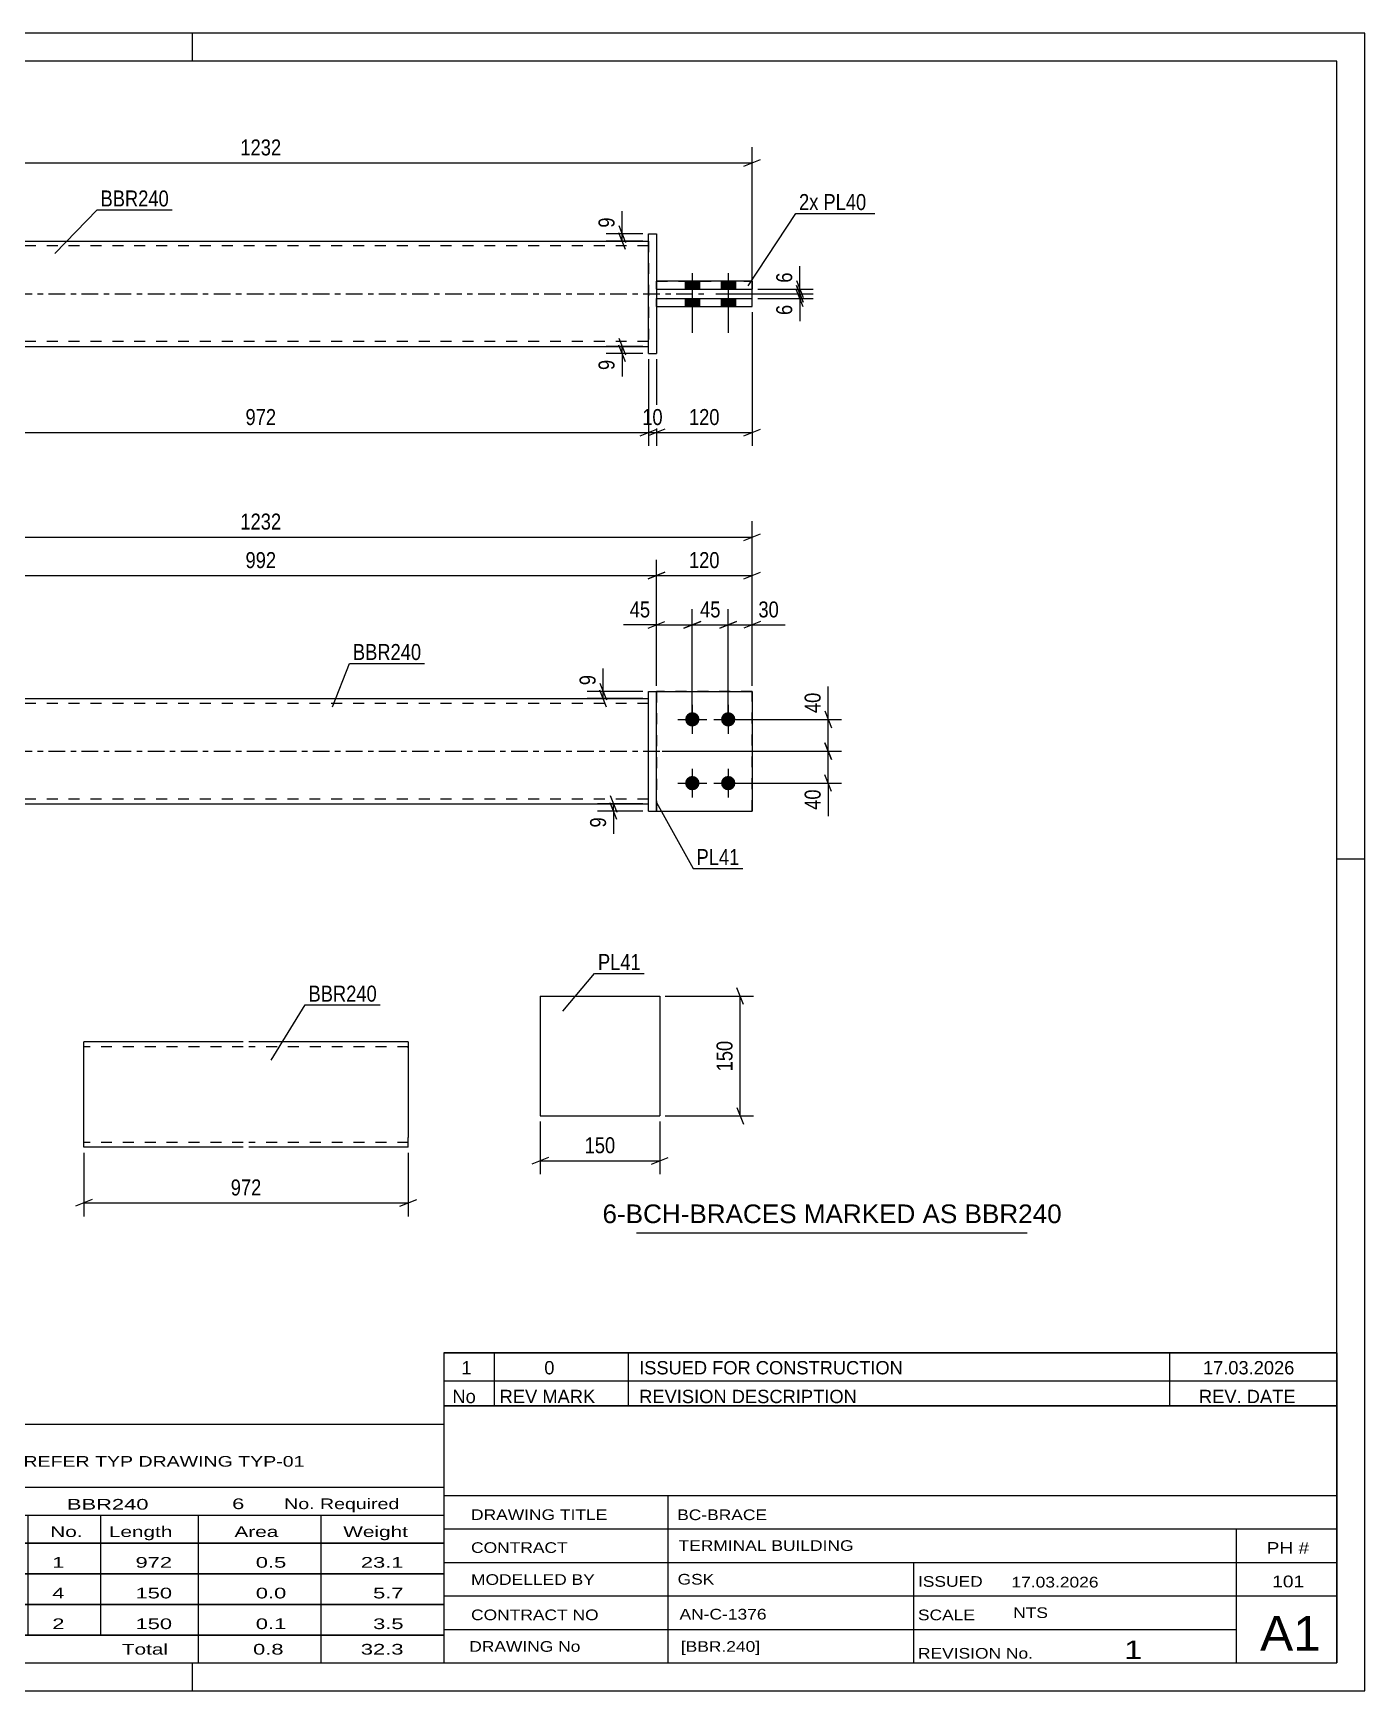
# Model space of a CAD drawing. Header units: millimetres. Extents: x 0 to 420, y 0 to 297.
# Drawn here: x 181.4 to 420, y 0 to 297 of the extents above; entities that cross this region are included whole.
import ezdxf

# ---------------------------------------------------------------- set-up
doc = ezdxf.new("R2010")
doc.units = ezdxf.units.MM
doc.linetypes.add('DXK_LINE_DOT2', pattern=[3.9198, 1.9599, -1.9599])
doc.linetypes.add('DXK_LINE_DOT3', pattern=[5.9187, 2.979, -0.9799, 0.9799, -0.9799])
doc.styles.add('Arial', font='ARIAL.TTF', dxfattribs={"height": 0.2})
doc.styles.add('Arial Narrow', font='ARIALN.TTF', dxfattribs={"height": 0.2})

# ---------------------------------------------------------------- blocks, each defined once
blk = doc.blocks.new('Unknown-581632977-1163')
at = {"color": 5, "linetype": 'Continuous'}
for p, q in [((420, 297), (0, 297)), ((210, 292), (210, 297)), ((420, 0), (420, 297)), ((415, 292), (5, 292)), ((415, 5), (415, 292)), ((420, 149), (415, 149)), ((5, 5), (415, 5)), ((210, 0), (210, 5)), ((0, 0), (420, 0))]:
    blk.add_line(p, q, dxfattribs=at)
blk = doc.blocks.new('Part-581632977-1797 - 1790')
at = {"color": 7, "linetype": 'DXK_LINE_DOT2'}
for p, q in [((310.24, 179.06), (293.1, 179.06)), ((293.1, 179.06), (293.1, 157.63)), ((310.24, 157.63), (310.24, 179.06)), ((293.1, 157.63), (310.24, 157.63))]:
    blk.add_line(p, q, dxfattribs=at)
blk = doc.blocks.new('Bolt-581632977-1799 - 1790')
at = {"linetype": 'Continuous'}
for points in [[(299.52, 175.34, -1), (299.52, 172.77, -1)], [(305.95, 175.34, -1), (305.95, 172.77, -1)], [(299.52, 163.92, -1), (299.52, 161.34, -1)], [(305.95, 163.92, -1), (305.95, 161.34, -1)]]:
    blk.add_hatch(color=1, dxfattribs=at).paths.add_polyline_path(points)
at = {"color": 1, "linetype": 'Continuous'}
for p, q in [((299.52, 176.63), (299.52, 171.49)), ((305.95, 176.63), (305.95, 171.49)), ((296.95, 174.06), (302.1, 174.06)), ((303.38, 174.06), (308.52, 174.06)), ((299.52, 165.2), (299.52, 160.06)), ((305.95, 165.2), (305.95, 160.06)), ((296.95, 162.63), (302.1, 162.63)), ((303.38, 162.63), (308.52, 162.63))]:
    blk.add_line(p, q, dxfattribs=at)
blk = doc.blocks.new('Part-581632977-1804 - 1790')
at = {"color": 2, "linetype": 'Continuous'}
for p, q in [((152.77, 177.77), (291.67, 177.77)), ((152.77, 158.92), (291.67, 158.92))]:
    blk.add_line(p, q, dxfattribs=at)
at = {"color": 7, "linetype": 'DXK_LINE_DOT2'}
for p, q in [((152.77, 158.92), (152.77, 177.77)), ((291.67, 176.92), (152.77, 176.92)), ((291.67, 158.92), (291.67, 177.77)), ((291.67, 159.77), (152.77, 159.77))]:
    blk.add_line(p, q, dxfattribs=at)
at = {"color": 7, "linetype": 'DXK_LINE_DOT3'}
blk.add_line((142.77, 168.34), (301.67, 168.34), dxfattribs=at)
blk = doc.blocks.new('Part-581632977-1809 - 1790')
at = {"color": 2, "linetype": 'Continuous'}
for p, q in [((293.1, 179.06), (310.24, 179.06)), ((310.24, 179.06), (310.24, 157.63)), ((293.1, 157.63), (310.24, 157.63))]:
    blk.add_line(p, q, dxfattribs=at)
at = {"color": 7, "linetype": 'DXK_LINE_DOT2'}
blk.add_line((293.1, 179.06), (293.1, 157.63), dxfattribs=at)
blk = doc.blocks.new('Part-581632977-1829 - 1790')
at = {"color": 2, "linetype": 'Continuous'}
for p, q in [((291.67, 179.06), (293.1, 179.06)), ((291.67, 157.63), (291.67, 179.06)), ((293.1, 157.63), (293.1, 179.06)), ((291.67, 157.63), (291.67, 157.63)), ((291.67, 157.63), (293.1, 157.63))]:
    blk.add_line(p, q, dxfattribs=at)
at = {"color": 7, "linetype": 'DXK_LINE_DOT2'}
for p, q in [((291.67, 179.06), (293.1, 179.06)), ((291.67, 157.63), (293.1, 157.63))]:
    blk.add_line(p, q, dxfattribs=at)
blk = doc.blocks.new('Part-581632977-2128 - 2122')
at = {"color": 2, "linetype": 'Continuous'}
for p, q in [((293.1, 249.45), (310.24, 249.45)), ((293.1, 248.02), (293.1, 249.45)), ((293.1, 248.02), (293.1, 248.02)), ((293.1, 248.02), (310.24, 248.02)), ((310.24, 248.02), (310.24, 249.45))]:
    blk.add_line(p, q, dxfattribs=at)
at = {"color": 7, "linetype": 'DXK_LINE_DOT2'}
for p, q in [((293.1, 249.45), (310.24, 249.45)), ((293.1, 248.02), (310.24, 248.02))]:
    blk.add_line(p, q, dxfattribs=at)
blk = doc.blocks.new('Part-581632977-2133 - 2122')
at = {"color": 2, "linetype": 'Continuous'}
for p, q in [((310.24, 252.59), (293.1, 252.59)), ((293.1, 251.16), (293.1, 252.59)), ((310.24, 252.59), (310.24, 251.16)), ((293.1, 251.16), (293.1, 251.16)), ((293.1, 251.16), (310.24, 251.16))]:
    blk.add_line(p, q, dxfattribs=at)
at = {"color": 7, "linetype": 'DXK_LINE_DOT2'}
for p, q in [((293.1, 252.59), (293.1, 252.59)), ((293.1, 252.59), (310.24, 252.59)), ((310.24, 252.59), (310.24, 252.59)), ((293.1, 251.16), (310.24, 251.16))]:
    blk.add_line(p, q, dxfattribs=at)
blk = doc.blocks.new('Part-581632977-2150 - 2122')
at = {"color": 2, "linetype": 'Continuous'}
for p, q in [((152.77, 259.73), (291.67, 259.73)), ((152.77, 240.88), (291.67, 240.88))]:
    blk.add_line(p, q, dxfattribs=at)
at = {"color": 7, "linetype": 'DXK_LINE_DOT2'}
for p, q in [((152.77, 240.88), (152.77, 259.73)), ((291.67, 258.88), (152.77, 258.88)), ((291.67, 259.73), (291.67, 240.88)), ((291.67, 241.73), (152.77, 241.73))]:
    blk.add_line(p, q, dxfattribs=at)
at = {"color": 7, "linetype": 'DXK_LINE_DOT3'}
blk.add_line((142.77, 250.31), (301.67, 250.31), dxfattribs=at)
blk = doc.blocks.new('Part-581632977-2145 - 2122')
at = {"color": 2, "linetype": 'Continuous'}
for p, q in [((291.67, 261.02), (291.67, 261.02)), ((291.67, 239.59), (291.67, 261.02)), ((291.67, 261.02), (293.1, 261.02)), ((293.1, 261.02), (293.1, 261.02)), ((293.1, 261.02), (293.1, 239.59)), ((291.67, 239.59), (293.1, 239.59)), ((291.67, 239.59), (291.67, 239.59)), ((293.1, 239.59), (293.1, 239.59))]:
    blk.add_line(p, q, dxfattribs=at)
at = {"color": 7, "linetype": 'DXK_LINE_DOT2'}
for p, q in [((291.67, 261.02), (291.67, 261.02)), ((291.67, 261.02), (293.1, 261.02)), ((291.67, 239.59), (293.1, 239.59))]:
    blk.add_line(p, q, dxfattribs=at)
blk = doc.blocks.new('Bolt-581632977-2151 - 2122')
at = {"linetype": 'Continuous'}
for points in [[(300.81, 252.59), (298.24, 252.59), (298.24, 251.16), (300.81, 251.16)], [(300.81, 252.59), (298.24, 252.59), (298.24, 251.16), (300.81, 251.16)], [(307.24, 252.59), (304.67, 252.59), (304.67, 251.16), (307.24, 251.16)], [(307.24, 252.59), (304.67, 252.59), (304.67, 251.16), (307.24, 251.16)], [(300.81, 249.45), (298.24, 249.45), (298.24, 248.02), (300.81, 248.02)], [(300.81, 249.45), (298.24, 249.45), (298.24, 248.02), (300.81, 248.02)], [(307.24, 249.45), (304.67, 249.45), (304.67, 248.02), (307.24, 248.02)], [(307.24, 249.45), (304.67, 249.45), (304.67, 248.02), (307.24, 248.02)]]:
    blk.add_hatch(color=1, dxfattribs=at).paths.add_polyline_path(points)
at = {"color": 1, "linetype": 'Continuous'}
for p, q in [((298.24, 252.59), (298.24, 251.16)), ((298.24, 252.59), (298.24, 251.16)), ((299.52, 254.02), (299.52, 243.31)), ((299.52, 254.02), (299.52, 243.31)), ((300.81, 252.59), (300.81, 251.16)), ((300.81, 252.59), (300.81, 251.16)), ((304.67, 252.59), (304.67, 251.16)), ((304.67, 252.59), (304.67, 251.16)), ((305.95, 254.02), (305.95, 243.31)), ((305.95, 254.02), (305.95, 243.31)), ((307.24, 252.59), (307.24, 251.16)), ((307.24, 252.59), (307.24, 251.16)), ((298.24, 249.45), (298.24, 248.02)), ((298.24, 249.45), (298.24, 248.02)), ((300.81, 249.45), (300.81, 248.02)), ((300.81, 249.45), (300.81, 248.02)), ((304.67, 249.45), (304.67, 248.02)), ((304.67, 249.45), (304.67, 248.02)), ((307.24, 249.45), (307.24, 248.02)), ((307.24, 249.45), (307.24, 248.02))]:
    blk.add_line(p, q, dxfattribs=at)
blk = doc.blocks.new('Part-581632977-1389 - 1373')
at = {"color": 2, "linetype": 'Continuous'}
for p, q in [((272.25, 124.44), (272.25, 103.01)), ((272.25, 124.44), (293.68, 124.44)), ((293.68, 124.44), (293.68, 103.01)), ((272.25, 103.01), (293.68, 103.01))]:
    blk.add_line(p, q, dxfattribs=at)
blk = doc.blocks.new('Part-581632977-1273 - 1255')
at = {"color": 2, "linetype": 'Continuous'}
for p, q in [((219.07, 116.27), (190.5, 116.27)), ((190.5, 97.54), (190.5, 116.27)), ((248.64, 116.27), (220.07, 116.27)), ((248.64, 116.27), (248.64, 99.12)), ((248.64, 97.41), (248.64, 99.12)), ((190.5, 97.41), (190.5, 97.54)), ((219.07, 97.41), (190.5, 97.41)), ((248.64, 97.41), (220.07, 97.41))]:
    blk.add_line(p, q, dxfattribs=at)
at = {"color": 7, "linetype": 'DXK_LINE_DOT2'}
for p, q in [((219.07, 115.41), (190.5, 115.41)), ((248.64, 115.41), (220.07, 115.41)), ((248.64, 115.41), (248.64, 115.34)), ((248.64, 115.34), (248.64, 115.41)), ((248.64, 115.21), (248.64, 115.34)), ((248.64, 115.34), (248.64, 115.21)), ((190.5, 98.27), (190.5, 98.33)), ((219.07, 98.27), (190.5, 98.27)), ((248.64, 98.27), (220.07, 98.27)), ((248.64, 98.33), (248.64, 98.8)), ((248.64, 98.27), (248.64, 98.33))]:
    blk.add_line(p, q, dxfattribs=at)
blk = doc.blocks.new('StraightDimension-581632977-2017 - 1790')
at = {"color": 7, "linetype": 'Continuous'}
for p, q in [((134.2, 180.06), (134.2, 209.56)), ((310.24, 180.06), (310.24, 209.56)), ((135.7, 207.31), (132.7, 206.11)), ((134.2, 206.71), (310.24, 206.71)), ((308.74, 206.11), (311.74, 207.31))]:
    blk.add_line(p, q, dxfattribs=at)
at = {"color": 0}
blk.add_wipeout([(226.48, 207.46), (226.48, 211.66), (217.96, 211.66), (217.96, 207.46)], dxfattribs=at)
at = {"color": 3, "style": 'Arial Narrow'}
blk.add_text('1232', height=2.863, dxfattribs=at).set_placement((218.56, 208.06))
blk = doc.blocks.new('StraightDimension-581632977-1836 - 1790')
at = {"color": 7, "linetype": 'Continuous'}
for p, q in [((290.67, 179.06), (280.69, 179.06)), ((282.94, 180.56), (284.14, 177.56)), ((284.14, 176.27), (282.94, 179.27)), ((283.54, 177.77), (283.54, 179.06)), ((290.67, 177.77), (280.69, 177.77))]:
    blk.add_line(p, q, dxfattribs=at)
at = {"color": 0}
blk.add_wipeout([(282.79, 182.61), (278.59, 182.61), (278.59, 179.58), (282.79, 179.58)], dxfattribs=at)
at = {"color": 7, "linetype": 'Continuous'}
blk.add_line((283.54, 179.06), (283.54, 183.14), dxfattribs=at)
blk.add_line((283.54, 179.06), (283.54, 183.14), dxfattribs=at)
at = {"color": 3, "style": 'Arial Narrow'}
blk.add_text('9', height=2.86, rotation=90.0002, dxfattribs=at).set_placement((282.19, 180.18))
blk = doc.blocks.new('StraightDimension-581632977-2037 - 1790')
at = {"color": 7, "linetype": 'Continuous'}
for p, q in [((293.1, 180.06), (293.1, 193.82)), ((299.52, 175.06), (299.52, 193.82)), ((291.6, 190.37), (294.6, 191.57)), ((293.1, 190.97), (299.52, 190.97)), ((301.02, 191.57), (298.02, 190.37))]:
    blk.add_line(p, q, dxfattribs=at)
at = {"color": 0}
blk.add_wipeout([(292.57, 191.72), (292.57, 195.92), (287.71, 195.92), (287.71, 191.72)], dxfattribs=at)
at = {"color": 7, "linetype": 'Continuous'}
blk.add_line((293.1, 190.97), (287.19, 190.97), dxfattribs=at)
blk.add_line((293.1, 190.97), (287.19, 190.97), dxfattribs=at)
at = {"color": 3, "style": 'Arial Narrow'}
blk.add_text('45', height=2.863, dxfattribs=at).set_placement((288.31, 192.32))
blk = doc.blocks.new('StraightDimension-581632977-1845 - 1790')
at = {"color": 7, "linetype": 'Continuous'}
for p, q in [((284.81, 160.42), (286.01, 157.42)), ((290.67, 158.92), (282.56, 158.92)), ((290.67, 157.63), (282.56, 157.63)), ((286.01, 156.13), (284.81, 159.13)), ((285.41, 157.63), (285.41, 158.92))]:
    blk.add_line(p, q, dxfattribs=at)
at = {"color": 0}
blk.add_wipeout([(284.66, 157.11), (280.46, 157.11), (280.46, 154.08), (284.66, 154.08)], dxfattribs=at)
at = {"color": 7, "linetype": 'Continuous'}
blk.add_line((285.41, 157.63), (285.41, 153.55), dxfattribs=at)
blk.add_line((285.41, 157.63), (285.41, 153.55), dxfattribs=at)
at = {"color": 3, "style": 'Arial Narrow'}
blk.add_text('9', height=2.86, rotation=90.0002, dxfattribs=at).set_placement((284.06, 154.68))
blk = doc.blocks.new('StraightDimension-581632977-1948 - 1790')
at = {"color": 7, "linetype": 'Continuous'}
for p, q in [((293.1, 180.06), (293.1, 202.66)), ((310.24, 180.06), (310.24, 202.66)), ((294.6, 200.41), (291.6, 199.21)), ((293.1, 199.81), (310.24, 199.81)), ((308.74, 199.21), (311.74, 200.41))]:
    blk.add_line(p, q, dxfattribs=at)
at = {"color": 0}
blk.add_wipeout([(305.01, 200.56), (305.01, 204.76), (298.32, 204.76), (298.32, 200.56)], dxfattribs=at)
at = {"color": 3, "style": 'Arial Narrow'}
blk.add_text('120', height=2.863, dxfattribs=at).set_placement((298.92, 201.16))
blk = doc.blocks.new('StraightDimension-581632977-1967 - 1790')
at = {"color": 7, "linetype": 'Continuous'}
for p, q in [((151.35, 169.34), (151.35, 202.66)), ((293.1, 180.06), (293.1, 202.66)), ((152.85, 200.41), (149.85, 199.21)), ((151.35, 199.81), (293.1, 199.81)), ((291.6, 199.21), (294.6, 200.41))]:
    blk.add_line(p, q, dxfattribs=at)
at = {"color": 0}
blk.add_wipeout([(225.56, 200.56), (225.56, 204.76), (218.88, 204.76), (218.88, 200.56)], dxfattribs=at)
at = {"color": 3, "style": 'Arial Narrow'}
blk.add_text('992', height=2.863, dxfattribs=at).set_placement((219.48, 201.16))
blk = doc.blocks.new('StraightDimension-581632977-1998 - 1790')
at = {"color": 7, "linetype": 'Continuous'}
for p, q in [((323.26, 175.56), (324.46, 172.56)), ((306.95, 174.06), (326.26, 174.06)), ((323.86, 168.34), (323.86, 174.06)), ((324.46, 166.84), (323.26, 169.84)), ((294.1, 168.34), (326.26, 168.34))]:
    blk.add_line(p, q, dxfattribs=at)
at = {"color": 0}
blk.add_wipeout([(323.11, 179.44), (318.91, 179.44), (318.91, 174.58), (323.11, 174.58)], dxfattribs=at)
at = {"color": 7, "linetype": 'Continuous'}
blk.add_line((323.86, 174.06), (323.86, 179.97), dxfattribs=at)
blk.add_line((323.86, 174.06), (323.86, 179.97), dxfattribs=at)
at = {"color": 3, "style": 'Arial Narrow'}
blk.add_text('40', height=2.863, rotation=90.0002, dxfattribs=at).set_placement((322.51, 175.18))
blk = doc.blocks.new('StraightDimension-581632977-2007 - 1790')
at = {"color": 7, "linetype": 'Continuous'}
for p, q in [((323.26, 169.84), (324.46, 166.84)), ((294.1, 168.34), (326.26, 168.34)), ((323.86, 162.63), (323.86, 168.34)), ((324.46, 161.13), (323.26, 164.13)), ((306.95, 162.63), (326.26, 162.63))]:
    blk.add_line(p, q, dxfattribs=at)
at = {"color": 0}
blk.add_wipeout([(323.11, 162.11), (318.91, 162.11), (318.91, 157.25), (323.11, 157.25)], dxfattribs=at)
at = {"color": 7, "linetype": 'Continuous'}
blk.add_line((323.86, 162.63), (323.86, 156.72), dxfattribs=at)
blk.add_line((323.86, 162.63), (323.86, 156.72), dxfattribs=at)
at = {"color": 3, "style": 'Arial Narrow'}
blk.add_text('40', height=2.863, rotation=90.0002, dxfattribs=at).set_placement((322.51, 157.85))
blk = doc.blocks.new('StraightDimension-581632977-2053 - 1790')
at = {"color": 7, "linetype": 'Continuous'}
for p, q in [((299.52, 175.06), (299.52, 193.82)), ((305.95, 175.06), (305.95, 193.82)), ((298.02, 190.37), (301.02, 191.57)), ((299.52, 190.97), (305.95, 190.97)), ((307.45, 191.57), (304.45, 190.37))]:
    blk.add_line(p, q, dxfattribs=at)
at = {"color": 0}
blk.add_wipeout([(305.17, 191.72), (305.17, 195.92), (300.31, 195.92), (300.31, 191.72)], dxfattribs=at)
at = {"color": 3, "style": 'Arial Narrow'}
blk.add_text('45', height=2.863, dxfattribs=at).set_placement((300.91, 192.32))
blk = doc.blocks.new('StraightDimension-581632977-2066 - 1790')
at = {"color": 7, "linetype": 'Continuous'}
for p, q in [((305.95, 175.06), (305.95, 193.82)), ((310.24, 180.06), (310.24, 193.82)), ((304.45, 190.37), (307.45, 191.57)), ((305.95, 190.97), (310.24, 190.97)), ((311.74, 191.57), (308.74, 190.37))]:
    blk.add_line(p, q, dxfattribs=at)
at = {"color": 0}
blk.add_wipeout([(315.62, 191.72), (315.62, 195.92), (310.76, 195.92), (310.76, 191.72)], dxfattribs=at)
at = {"color": 7, "linetype": 'Continuous'}
blk.add_line((310.24, 190.97), (316.14, 190.97), dxfattribs=at)
blk.add_line((310.24, 190.97), (316.14, 190.97), dxfattribs=at)
at = {"color": 3, "style": 'Arial Narrow'}
blk.add_text('30', height=2.863, dxfattribs=at).set_placement((311.36, 192.32))
blk = doc.blocks.new('StraightDimension-581632977-2228 - 2122')
at = {"color": 7, "linetype": 'Continuous'}
for p, q in [((310.24, 247.02), (310.24, 223.04)), ((293.1, 238.59), (293.1, 223.04)), ((294.6, 226.04), (291.6, 224.84)), ((308.74, 224.84), (311.74, 226.04)), ((293.1, 225.44), (310.24, 225.44))]:
    blk.add_line(p, q, dxfattribs=at)
at = {"color": 0}
blk.add_wipeout([(305.01, 226.19), (305.01, 230.39), (298.32, 230.39), (298.32, 226.19)], dxfattribs=at)
at = {"color": 3, "style": 'Arial Narrow'}
blk.add_text('120', height=2.863, dxfattribs=at).set_placement((298.92, 226.79))
blk = doc.blocks.new('StraightDimension-581632977-2198 - 2122')
at = {"color": 7, "linetype": 'Continuous'}
for p, q in [((303.74, 250.31), (321.17, 250.31)), ((318.17, 251.81), (319.37, 248.81)), ((319.37, 247.95), (318.17, 250.95)), ((318.77, 249.45), (318.77, 250.31)), ((311.24, 249.45), (321.17, 249.45))]:
    blk.add_line(p, q, dxfattribs=at)
at = {"color": 0}
blk.add_wipeout([(318.02, 248.92), (313.82, 248.92), (313.82, 245.9), (318.02, 245.9)], dxfattribs=at)
at = {"color": 7, "linetype": 'Continuous'}
blk.add_line((318.77, 249.45), (318.77, 245.37), dxfattribs=at)
blk.add_line((318.77, 249.45), (318.77, 245.37), dxfattribs=at)
at = {"color": 3, "style": 'Arial Narrow'}
blk.add_text('6', height=2.86, rotation=90.0002, dxfattribs=at).set_placement((317.42, 246.5))
blk = doc.blocks.new('StraightDimension-581632977-2178 - 2122')
at = {"color": 7, "linetype": 'Continuous'}
for p, q in [((286.33, 262.52), (287.53, 259.52)), ((290.67, 261.02), (284.08, 261.02)), ((290.67, 259.73), (284.08, 259.73)), ((287.53, 258.23), (286.33, 261.23)), ((286.93, 259.73), (286.93, 261.02))]:
    blk.add_line(p, q, dxfattribs=at)
at = {"color": 0}
blk.add_wipeout([(286.18, 264.57), (281.98, 264.57), (281.98, 261.55), (286.18, 261.55)], dxfattribs=at)
at = {"color": 7, "linetype": 'Continuous'}
blk.add_line((286.93, 261.02), (286.93, 265.1), dxfattribs=at)
blk.add_line((286.93, 261.02), (286.93, 265.1), dxfattribs=at)
at = {"color": 3, "style": 'Arial Narrow'}
blk.add_text('9', height=2.86, rotation=90.0002, dxfattribs=at).set_placement((285.58, 262.15))
blk = doc.blocks.new('StraightDimension-581632977-2189 - 2122')
at = {"color": 7, "linetype": 'Continuous'}
for p, q in [((318.17, 252.66), (319.37, 249.66)), ((303.74, 250.31), (321.17, 250.31)), ((311.24, 251.16), (321.17, 251.16)), ((319.37, 248.81), (318.17, 251.81)), ((318.77, 250.31), (318.77, 251.16))]:
    blk.add_line(p, q, dxfattribs=at)
at = {"color": 0}
blk.add_wipeout([(318.02, 254.72), (313.82, 254.72), (313.82, 251.69), (318.02, 251.69)], dxfattribs=at)
at = {"color": 7, "linetype": 'Continuous'}
blk.add_line((318.77, 251.16), (318.77, 255.24), dxfattribs=at)
blk.add_line((318.77, 251.16), (318.77, 255.24), dxfattribs=at)
at = {"color": 3, "style": 'Arial Narrow'}
blk.add_text('6', height=2.86, rotation=90.0002, dxfattribs=at).set_placement((317.42, 252.29))
blk = doc.blocks.new('StraightDimension-581632977-2218 - 2122')
at = {"color": 7, "linetype": 'Continuous'}
for p, q in [((290.67, 240.88), (284.08, 240.88)), ((286.33, 242.38), (287.53, 239.38)), ((287.53, 238.09), (286.33, 241.09)), ((286.93, 239.59), (286.93, 240.88)), ((290.67, 239.59), (284.08, 239.59))]:
    blk.add_line(p, q, dxfattribs=at)
at = {"color": 0}
blk.add_wipeout([(286.18, 239.07), (281.98, 239.07), (281.98, 236.04), (286.18, 236.04)], dxfattribs=at)
at = {"color": 7, "linetype": 'Continuous'}
blk.add_line((286.93, 239.59), (286.93, 235.51), dxfattribs=at)
blk.add_line((286.93, 239.59), (286.93, 235.51), dxfattribs=at)
at = {"color": 3, "style": 'Arial Narrow'}
blk.add_text('9', height=2.86, rotation=90.0002, dxfattribs=at).set_placement((285.58, 236.64))
blk = doc.blocks.new('StraightDimension-581632977-2238 - 2122')
at = {"color": 7, "linetype": 'Continuous'}
for p, q in [((291.67, 238.59), (291.67, 223.04)), ((293.1, 238.59), (293.1, 223.04)), ((290.17, 224.84), (293.17, 226.04)), ((294.6, 226.04), (291.6, 224.84)), ((291.67, 225.44), (293.1, 225.44))]:
    blk.add_line(p, q, dxfattribs=at)
at = {"color": 0}
blk.add_wipeout([(294.81, 226.19), (294.81, 230.39), (289.95, 230.39), (289.95, 226.19)], dxfattribs=at)
at = {"color": 3, "style": 'Arial Narrow'}
blk.add_text('10', height=2.863, dxfattribs=at).set_placement((290.55, 226.79))
blk = doc.blocks.new('StraightDimension-581632977-2266 - 2122')
at = {"color": 7, "linetype": 'Continuous'}
for p, q in [((152.77, 238.59), (152.77, 223.04)), ((291.67, 238.59), (291.67, 223.04)), ((154.27, 226.04), (151.27, 224.84)), ((290.17, 224.84), (293.17, 226.04)), ((152.77, 225.44), (291.67, 225.44))]:
    blk.add_line(p, q, dxfattribs=at)
at = {"color": 0}
blk.add_wipeout([(225.56, 226.19), (225.56, 230.39), (218.88, 230.39), (218.88, 226.19)], dxfattribs=at)
at = {"color": 3, "style": 'Arial Narrow'}
blk.add_text('972', height=2.863, dxfattribs=at).set_placement((219.48, 226.79))
blk = doc.blocks.new('StraightDimension-581632977-2275 - 2122')
at = {"color": 7, "linetype": 'Continuous'}
for p, q in [((134.2, 249.02), (134.2, 276.59)), ((310.24, 249.02), (310.24, 276.59)), ((135.7, 274.34), (132.7, 273.14)), ((134.2, 273.74), (310.24, 273.74)), ((308.74, 273.14), (311.74, 274.34))]:
    blk.add_line(p, q, dxfattribs=at)
at = {"color": 0}
blk.add_wipeout([(226.48, 274.49), (226.48, 278.69), (217.96, 278.69), (217.96, 274.49)], dxfattribs=at)
at = {"color": 3, "style": 'Arial Narrow'}
blk.add_text('1232', height=2.863, dxfattribs=at).set_placement((218.56, 275.09))
blk = doc.blocks.new('StraightDimension-581632977-1396 - 1373')
at = {"color": 7, "linetype": 'Continuous'}
for p, q in [((308.67, 122.94), (307.47, 125.94)), ((294.68, 124.44), (310.47, 124.44)), ((308.07, 103.01), (308.07, 124.44)), ((307.47, 104.51), (308.67, 101.51)), ((294.68, 103.01), (310.47, 103.01))]:
    blk.add_line(p, q, dxfattribs=at)
at = {"color": 0}
blk.add_wipeout([(307.32, 117.07), (303.12, 117.07), (303.12, 110.39), (307.32, 110.39)], dxfattribs=at)
at = {"color": 3, "style": 'Arial Narrow'}
blk.add_text('150', height=2.863, rotation=90.0002, dxfattribs=at).set_placement((306.72, 110.99))
blk = doc.blocks.new('StraightDimension-581632977-1391 - 1373')
at = {"color": 7, "linetype": 'Continuous'}
for p, q in [((272.25, 102.01), (272.25, 92.57)), ((293.68, 102.01), (293.68, 92.57)), ((273.75, 95.57), (270.75, 94.37)), ((292.18, 94.37), (295.18, 95.57)), ((272.25, 94.97), (293.68, 94.97))]:
    blk.add_line(p, q, dxfattribs=at)
at = {"color": 0}
blk.add_wipeout([(286.31, 95.72), (286.31, 99.92), (279.63, 99.92), (279.63, 95.72)], dxfattribs=at)
at = {"color": 3, "style": 'Arial Narrow'}
blk.add_text('150', height=2.863, dxfattribs=at).set_placement((280.23, 96.32))
blk = doc.blocks.new('StraightDimension-581632977-1352 - 1255')
at = {"color": 7, "linetype": 'Continuous'}
for p, q in [((190.5, 96.41), (190.5, 85.01)), ((248.64, 96.41), (248.64, 85.01)), ((192, 88.01), (189, 86.81)), ((190.5, 87.41), (248.64, 87.41)), ((247.14, 86.81), (250.14, 88.01))]:
    blk.add_line(p, q, dxfattribs=at)
at = {"color": 0}
blk.add_wipeout([(222.91, 88.16), (222.91, 92.36), (216.23, 92.36), (216.23, 88.16)], dxfattribs=at)
at = {"color": 3, "style": 'Arial Narrow'}
blk.add_text('972', height=2.863, dxfattribs=at).set_placement((216.83, 88.76))
blk = doc.blocks.new('Unknown-581632977-3388')
at = {"color": 7, "linetype": 'Continuous'}
for p, q in [((255, 60.55), (415, 60.55)), ((415, 60.55), (255, 60.55)), ((255, 60.55), (255, 55.55)), ((264, 60.55), (264, 55.55)), ((288, 60.55), (288, 55.55)), ((385, 60.55), (385, 55.55)), ((415, 60.55), (415, 55.55)), ((255, 55.55), (415, 55.55)), ((255, 55.55), (255, 51.05)), ((255, 55.55), (415, 55.55)), ((264, 55.55), (264, 51.05)), ((288, 55.55), (288, 51.05)), ((385, 55.55), (385, 51.05)), ((415, 55.55), (415, 51.05)), ((415, 51.05), (255, 51.05))]:
    blk.add_line(p, q, dxfattribs=at)
at = {"color": 7, "linetype": 'Continuous', "style": 'Arial Narrow'}
for s, height, width, p in [('1', 2.39, 1.196471, (258.16, 56.7)), ('0', 2.39, 1.196471, (273, 56.7)), ('ISSUED FOR CONSTRUCTION', 2.3861, 1.196471, (290, 56.7)), ('17.03.2026', 2.386, 1.196471, (391, 56.7)), ('No', 2.386, 1.2, (256.54, 51.55)), ('REV MARK', 2.386, 1.2, (265, 51.55)), ('REVISION DESCRIPTION', 2.3861, 1.2, (290, 51.55)), ('REV. DATE', 2.386, 1.2, (390.28, 51.55))]:
    blk.add_text(s, height=height, dxfattribs=dict(at, width=width)).set_placement(p)
blk = doc.blocks.new('Unknown-581632977-3387')
at = {"color": 7, "linetype": 'Continuous'}
for p, q in [((255, 51.05), (255, 5)), ((255, 51.05), (415, 51.05)), ((415, 51), (415, 5)), ((255, 35), (415, 35)), ((295.14, 35), (295.14, 5)), ((255, 29), (415, 29)), ((397, 5.05), (397, 29.05)), ((255, 23), (415, 23)), ((339.14, 23), (339.14, 5)), ((255, 17), (415, 17)), ((255, 11), (397, 11)), ((255, 5), (415, 5))]:
    blk.add_line(p, q, dxfattribs=at)
at = {"color": 7, "style": 'Arial Narrow'}
for s, height, width, p in [('DRAWING TITLE', 1.9089, 1.425378, (259.88, 30.61)), ('BC-BRACE', 1.909, 1.425378, (296.81, 30.59)), ('TERMINAL BUILDING', 1.9089, 1.425378, (297.06, 25.07)), ('CONTRACT', 1.909, 1.425378, (259.88, 24.71)), ('MODELLED BY', 1.9089, 1.425378, (259.88, 18.98)), ('GSK', 1.909, 1.425378, (296.88, 19.04)), ('ISSUED', 1.909, 1.425378, (339.94, 18.64)), ('17.03.2026', 1.909, 1.425378, (356.69, 18.52)), ('CONTRACT NO', 1.9089, 1.425378, (259.88, 12.66)), ('AN-C-1376', 1.909, 1.425378, (297.23, 12.78)), ('SCALE', 1.909, 1.425378, (339.94, 12.65)), ('A1', 6.204, 1.25, (401.24, 7.2)), ('DRAWING No', 1.909, 1.425378, (259.56, 7)), ('[BBR.240]', 1.909, 1.425378, (297.46, 6.99)), ('1', 3.34, 1.5, (376.91, 5.68)), ('REVISION No.', 1.9089, 1.425378, (339.94, 5.77))]:
    blk.add_text(s, height=height, dxfattribs=dict(at, width=width)).set_placement(p)
at = {"color": 7, "linetype": 'Continuous', "style": 'Arial Narrow'}
for s, height, width, p in [('PH #', 2.1, 1.42538, (402.4, 24.55)), ('101', 2.1, 1.42538, (403.41, 18.55)), ('NTS', 1.909, 1.425378, (357, 13.05))]:
    blk.add_text(s, height=height, dxfattribs=dict(at, width=width)).set_placement(p)
blk = doc.blocks.new('Unknown-581632977-3389')
at = {"color": 7, "linetype": 'Continuous'}
for p, q in [((95, 47.75), (255, 47.75)), ((95, 36.5), (95, 47.75)), ((255, 47.75), (255, 36.5)), ((95, 36.5), (255, 36.5)), ((95, 36.5), (95, 31.5)), ((255, 36.5), (255, 31.5)), ((95, 31.5), (255, 31.5)), ((95, 31.5), (95, 26.5)), ((119, 31.5), (119, 26.5)), ((154.5, 31.5), (154.5, 26.5)), ((180.5, 31.5), (180.5, 26.5)), ((193.5, 31.5), (193.5, 26.5)), ((211, 31.5), (211, 26.5)), ((233, 31.5), (233, 26.5)), ((255, 31.5), (255, 26.5)), ((95, 26.5), (255, 26.5)), ((95, 26.45), (95, 21.05)), ((95, 26.45), (255, 26.45)), ((119, 26.5), (119, 21)), ((154.5, 26.5), (154.5, 21)), ((180.5, 26.5), (180.5, 21)), ((193.5, 26.5), (193.5, 21)), ((211, 26.5), (211, 21)), ((233, 26.5), (233, 21)), ((255, 26.45), (255, 21.05)), ((95, 21.05), (255, 21.05)), ((95, 20.95), (95, 15.55)), ((95, 20.95), (255, 20.95)), ((119, 21), (119, 15.5)), ((154.5, 21), (154.5, 15.5)), ((180.5, 21), (180.5, 15.5)), ((193.5, 21), (193.5, 15.5)), ((211, 21), (211, 15.5)), ((233, 21), (233, 15.5)), ((255, 20.95), (255, 15.55)), ((95, 15.55), (255, 15.55)), ((95, 15.45), (95, 10.05)), ((95, 15.45), (255, 15.45)), ((119, 15.5), (119, 10)), ((154.5, 15.5), (154.5, 10)), ((180.5, 15.5), (180.5, 10)), ((193.5, 15.5), (193.5, 10)), ((211, 15.5), (211, 10)), ((233, 15.5), (233, 10)), ((255, 15.45), (255, 10.05)), ((95, 10.05), (255, 10.05)), ((95, 10), (255, 10)), ((95, 10), (95, 5)), ((211, 10), (211, 5)), ((233, 10), (233, 5)), ((255, 10), (255, 5)), ((95, 5), (255, 5))]:
    blk.add_line(p, q, dxfattribs=at)
at = {"color": 7, "style": 'Arial Narrow'}
for s, height, width, p in [('GENERAL NOTES & WELD DETAILS :', 2.8633, 1.4, (96.15, 40.06)), ('REFER TYP DRAWING TYP-01', 1.9089, 1.6, (179.7, 40.16)), ("MATERIAL LIST FOR ASSEMBLY MK'D", 1.9089, 1.6, (96.15, 32.56)), ('BBR240', 1.909, 1.794707, (187.48, 32.47)), ('6', 1.91, 1.794707, (217.08, 32.56)), ('No. Required', 1.9089, 1.6, (226.41, 32.56)), ('Mark', 1.909, 1.7, (96.34, 27.5)), ('Profile', 1.909, 1.7, (129.41, 27.5)), ('Material', 1.909, 1.7, (159.54, 27.56)), ('No.', 1.909, 1.7, (184.5, 27.56)), ('Length', 1.909, 1.7, (195, 27.56)), ('Area', 1.909, 1.7, (217.5, 27.56)), ('Weight', 1.909, 1.7, (237, 27.56))]:
    blk.add_text(s, height=height, dxfattribs=dict(at, width=width)).set_placement(p)
at = {"color": 7, "linetype": 'Continuous', "style": 'Arial Narrow'}
for s, height, width, p in [('BBR240', 1.909, 1.794707, (96.5, 22.06)), ('SHS132*6', 1.909, 1.794707, (121, 22.06)), ('E350', 1.909, 1.794707, (160.74, 22.06)), ('1', 1.91, 1.794707, (184.86, 22.06)), ('972', 1.909, 1.794707, (199.77, 22.06)), ('0.5', 1.909, 1.794707, (221.32, 22.06)), ('23.1', 1.909, 1.794707, (240.14, 22.06)), ('PL40', 1.909, 1.794707, (96.5, 16.56)), ('PL10*120', 1.909, 1.794707, (121, 16.56)), ('E350', 1.909, 1.794707, (160.74, 16.56)), ('4', 1.91, 1.794707, (184.86, 16.56)), ('150', 1.909, 1.794707, (199.77, 16.56)), ('0.0', 1.909, 1.794707, (221.32, 16.56)), ('5.7', 1.909, 1.794707, (242.33, 16.56)), ('PL41', 1.909, 1.794707, (96.5, 11.06)), ('PL10*150', 1.909, 1.794707, (121, 11.06)), ('E350', 1.909, 1.794707, (160.74, 11.06)), ('2', 1.91, 1.794707, (184.86, 11.06)), ('150', 1.909, 1.794707, (199.77, 11.06)), ('0.1', 1.909, 1.794707, (221.32, 11.06)), ('3.5', 1.909, 1.794707, (242.33, 11.06)), ('Total', 1.909, 1.7, (197.33, 6.5)), ('0.8', 1.909, 1.794707, (220.83, 6.5)), ('32.3', 1.909, 1.794707, (240.14, 6.5))]:
    blk.add_text(s, height=height, dxfattribs=dict(at, width=width)).set_placement(p)
blk = doc.blocks.new('Unknown-581632977-3390')
at = {"color": 7, "linetype": 'Continuous'}
blk.add_line((289.5, 82.05), (359.5, 82.05), dxfattribs=at)
at = {"color": 7, "style": 'Arial'}
blk.add_text('6-BCH-BRACES MARKED AS BBR240', height=3.3428, dxfattribs=at).set_placement((283.43, 83.8))
blk = doc.blocks.new('Mark-581632977-1800 - 1790')
at = {"color": 0}
blk.add_wipeout([(250.96, 184.69), (250.96, 187.69), (238.72, 187.69), (238.72, 184.69)], dxfattribs=at)
blk.add_wipeout([(250.96, 184.69), (250.96, 187.69), (238.72, 187.69), (238.72, 184.69)], dxfattribs=at)
at = {"color": 30, "linetype": 'Continuous'}
for p, q in [((235.06, 176.32), (238.12, 184.09)), ((238.12, 184.09), (251.56, 184.09))]:
    blk.add_line(p, q, dxfattribs=at)
at = {"color": 3, "style": 'Arial Narrow'}
blk.add_text('BBR240', height=2.863, dxfattribs=at).set_placement((238.72, 184.69))
blk = doc.blocks.new('Mark-581632977-1825 - 1790')
at = {"color": 0}
blk.add_wipeout([(307.95, 147.95), (307.95, 150.95), (300.28, 150.95), (300.28, 147.95)], dxfattribs=at)
blk.add_wipeout([(307.95, 147.95), (307.95, 150.95), (300.28, 150.95), (300.28, 147.95)], dxfattribs=at)
at = {"color": 30, "linetype": 'Continuous'}
for p, q in [((293.1, 159.14), (299.68, 147.35)), ((299.68, 147.35), (308.55, 147.35))]:
    blk.add_line(p, q, dxfattribs=at)
at = {"color": 3, "style": 'Arial Narrow'}
blk.add_text('PL41', height=2.863, dxfattribs=at).set_placement((300.28, 147.95))
blk = doc.blocks.new('Mark-581632977-2146 - 2122')
at = {"color": 0}
blk.add_wipeout([(205.75, 265.95), (205.75, 268.95), (193.51, 268.95), (193.51, 265.95)], dxfattribs=at)
blk.add_wipeout([(205.75, 265.95), (205.75, 268.95), (193.51, 268.95), (193.51, 265.95)], dxfattribs=at)
at = {"color": 30, "linetype": 'Continuous'}
for p, q in [((185.34, 257.52), (192.91, 265.35)), ((192.91, 265.35), (206.35, 265.35))]:
    blk.add_line(p, q, dxfattribs=at)
at = {"color": 3, "style": 'Arial Narrow'}
blk.add_text('BBR240', height=2.863, dxfattribs=at).set_placement((193.51, 265.95))
blk = doc.blocks.new('MarkSet-581632977-2334 - 2122')
at = {"color": 0}
blk.add_wipeout([(322.11, 265.31), (322.11, 268.31), (318.64, 268.31), (318.64, 265.31)], dxfattribs=at)
blk.add_wipeout([(322.11, 265.31), (322.11, 268.31), (318.64, 268.31), (318.64, 265.31)], dxfattribs=at)
at = {"color": 30, "linetype": 'Continuous'}
blk.add_line((309.55, 251.73), (318.04, 264.71), dxfattribs=at)
at = {"color": 0}
blk.add_wipeout([(330.69, 265.31), (330.69, 268.31), (323.01, 268.31), (323.01, 265.31)], dxfattribs=at)
blk.add_wipeout([(330.69, 265.31), (330.69, 268.31), (323.01, 268.31), (323.01, 265.31)], dxfattribs=at)
at = {"color": 30, "linetype": 'Continuous'}
blk.add_line((318.04, 264.71), (332.19, 264.71), dxfattribs=at)
at = {"color": 3, "style": 'Arial Narrow'}
for s, p in [('2x', (318.64, 265.31)), ('PL40', (323.01, 265.31))]:
    blk.add_text(s, height=2.863, dxfattribs=at).set_placement(p)
blk = doc.blocks.new('Mark-581632977-1385 - 1373')
at = {"color": 0}
blk.add_wipeout([(290.3, 129.15), (290.3, 132.15), (282.62, 132.15), (282.62, 129.15)], dxfattribs=at)
blk.add_wipeout([(290.3, 129.15), (290.3, 132.15), (282.62, 132.15), (282.62, 129.15)], dxfattribs=at)
at = {"color": 30, "linetype": 'Continuous'}
for p, q in [((276.35, 121.8), (282.02, 128.55)), ((282.02, 128.55), (290.9, 128.55))]:
    blk.add_line(p, q, dxfattribs=at)
at = {"color": 3, "style": 'Arial Narrow'}
blk.add_text('PL41', height=2.863, dxfattribs=at).set_placement((282.62, 129.15))
blk = doc.blocks.new('Mark-581632977-1268 - 1255')
at = {"color": 0}
blk.add_wipeout([(243.01, 123.48), (243.01, 126.48), (230.77, 126.48), (230.77, 123.48)], dxfattribs=at)
blk.add_wipeout([(243.01, 123.48), (243.01, 126.48), (230.77, 126.48), (230.77, 123.48)], dxfattribs=at)
at = {"color": 30, "linetype": 'Continuous'}
for p, q in [((224.05, 112.97), (230.17, 122.88)), ((230.17, 122.88), (243.61, 122.88))]:
    blk.add_line(p, q, dxfattribs=at)
at = {"color": 3, "style": 'Arial Narrow'}
blk.add_text('BBR240', height=2.863, dxfattribs=at).set_placement((230.77, 123.48))

msp = doc.modelspace()

# ---------------------------------------------------------------- block references
for name in ['Unknown-581632977-1163', 'Part-581632977-2150 - 2122', 'Part-581632977-2145 - 2122', 'Part-581632977-2133 - 2122', 'Bolt-581632977-2151 - 2122', 'Part-581632977-2128 - 2122', 'Part-581632977-1829 - 1790', 'Part-581632977-1797 - 1790', 'Part-581632977-1809 - 1790', 'Part-581632977-1804 - 1790', 'Bolt-581632977-1799 - 1790', 'Part-581632977-1389 - 1373', 'Part-581632977-1273 - 1255', 'Unknown-581632977-3390', 'Unknown-581632977-3388', 'Unknown-581632977-3387', 'Unknown-581632977-3389']:
    msp.add_blockref(name, (0, 0))

# ---------------------------------------------------------------- next in the draw order: block references
for name in ['StraightDimension-581632977-2178 - 2122', 'StraightDimension-581632977-2228 - 2122', 'StraightDimension-581632977-2017 - 1790', 'StraightDimension-581632977-1845 - 1790', 'Mark-581632977-1385 - 1373', 'Mark-581632977-1268 - 1255', 'StraightDimension-581632977-1396 - 1373', 'StraightDimension-581632977-1352 - 1255']:
    msp.add_blockref(name, (0, 0))

# ---------------------------------------------------------------- next in the draw order: block references
for name in ['StraightDimension-581632977-2198 - 2122', 'StraightDimension-581632977-2218 - 2122', 'StraightDimension-581632977-1836 - 1790', 'StraightDimension-581632977-1391 - 1373']:
    msp.add_blockref(name, (0, 0))

# ---------------------------------------------------------------- next in the draw order: block references
for name in ['StraightDimension-581632977-2189 - 2122', 'StraightDimension-581632977-2238 - 2122', 'StraightDimension-581632977-2037 - 1790']:
    msp.add_blockref(name, (0, 0))

# ---------------------------------------------------------------- next in the draw order: block references
for name in ['StraightDimension-581632977-2275 - 2122', 'StraightDimension-581632977-2266 - 2122', 'StraightDimension-581632977-1948 - 1790']:
    msp.add_blockref(name, (0, 0))

# ---------------------------------------------------------------- next in the draw order: block references
for name in ['Mark-581632977-2146 - 2122', 'MarkSet-581632977-2334 - 2122', 'StraightDimension-581632977-1967 - 1790']:
    msp.add_blockref(name, (0, 0))

# ---------------------------------------------------------------- next in the draw order: block references
for name in ['Mark-581632977-1800 - 1790', 'StraightDimension-581632977-1998 - 1790']:
    msp.add_blockref(name, (0, 0))

# ---------------------------------------------------------------- next in the draw order: block references
for name in ['StraightDimension-581632977-2053 - 1790', 'StraightDimension-581632977-2007 - 1790']:
    msp.add_blockref(name, (0, 0))

# ---------------------------------------------------------------- next in the draw order: block references
for name in ['StraightDimension-581632977-2066 - 1790', 'Mark-581632977-1825 - 1790']:
    msp.add_blockref(name, (0, 0))

doc.saveas('drawing.dxf')
